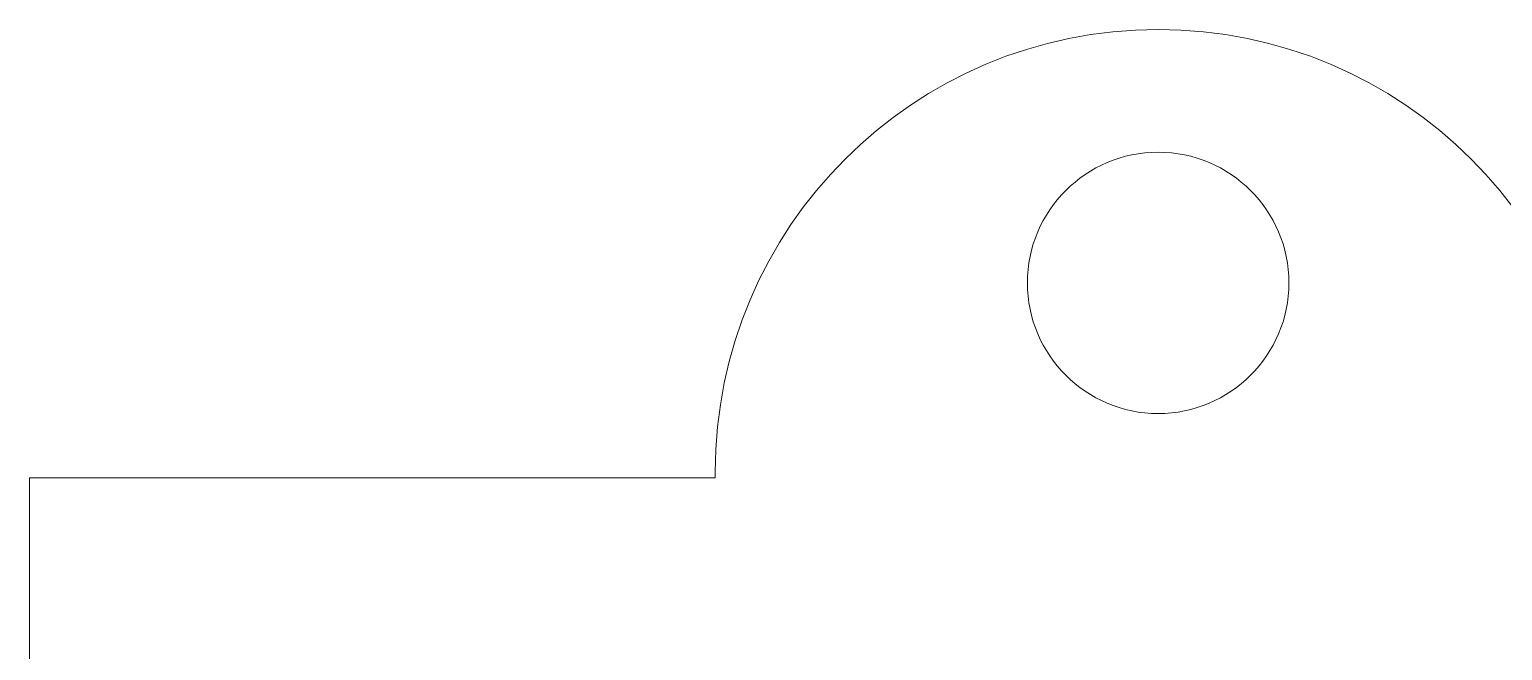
# Model space of a CAD drawing. Extents: x 1257 to 1743, y -1400 to 320.
# Drawn here: x 1257 to 1574.2, y 186.2 to 319.9 of the extents above; entities that cross this region are included whole.
import ezdxf

# ---------------------------------------------------------------- set-up
doc = ezdxf.new("R2010")
doc.units = 0
doc.header["$MEASUREMENT"] = 0
doc.layers.add('Layer 1', color=7, linetype='Continuous')

# ---------------------------------------------------------------- blocks, each defined once
blk = doc.blocks.new('block 2')
at = {"layer": 'Layer 1', "lineweight": 0}
for points, knots in [([(1595.35, 223.38), (1595.35, 223.78), (1595.35, 224.17), (1595.35, 224.57), (1595.35, 277.24), (1552.66, 319.93), (1500, 319.93), (1447.34, 319.93), (1404.65, 277.24), (1404.65, 224.57), (1404.65, 224.17), (1404.65, 223.78), (1404.65, 223.38), (1404.65, 223.38), (1256.97, 223.38), (1256.97, 223.38), (1256.97, 223.38), (1256.97, -1399.93), (1256.97, -1399.93), (1256.97, -1399.93), (1743.03, -1399.93), (1743.03, -1399.93), (1743.03, -1399.93), (1743.03, 223.38), (1743.03, 223.38), (1743.03, 223.38), (1595.35, 223.38), (1595.35, 223.38)], [0, 0, 0, 0, 1, 1, 1, 2, 2, 2, 3, 3, 3, 4, 4, 4, 5, 5, 5, 6, 6, 6, 7, 7, 7, 8, 8, 8, 9, 9, 9, 9]), ([(1500, 293.5), (1515.54, 293.5), (1528.15, 280.9), (1528.15, 265.35), (1528.15, 249.81), (1515.54, 237.21), (1500, 237.21), (1484.46, 237.21), (1471.85, 249.81), (1471.85, 265.35), (1471.85, 280.9), (1484.46, 293.5), (1500, 293.5)], [0, 0, 0, 0, 1, 1, 1, 2, 2, 2, 3, 3, 3, 4, 4, 4, 4])]:
    blk.add_open_spline(points, degree=3, knots=knots, dxfattribs=at)

msp = doc.modelspace()

# ---------------------------------------------------------------- block references
at = {"layer": 'Layer 1'}
msp.add_blockref('block 2', (0, 0), dxfattribs=at)

doc.saveas('drawing.dxf')
